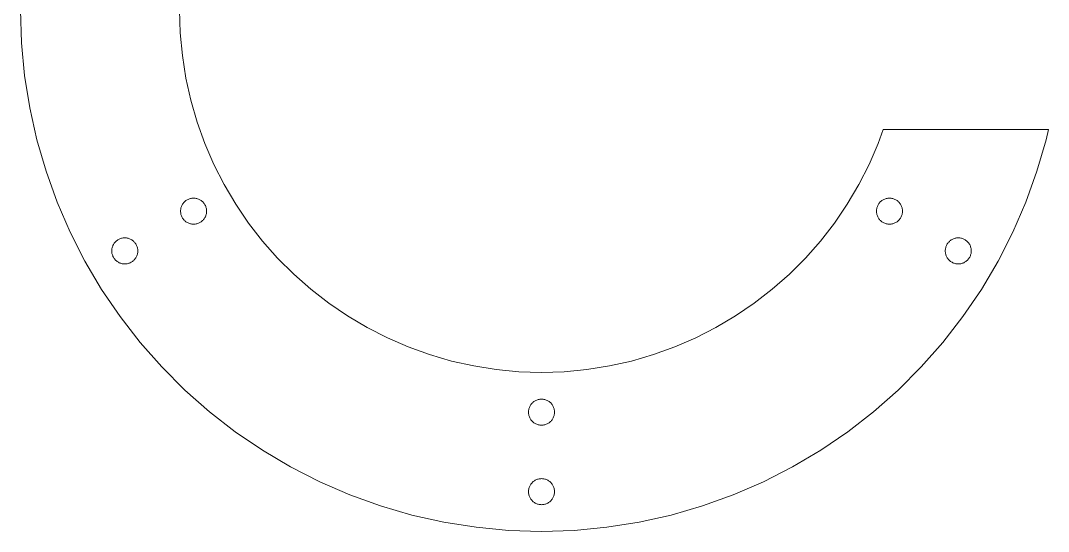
# Model space of a CAD drawing. Header units: millimetres. Extents: x -59 to 57, y -59 to 59.
# Drawn here: x -59 to 57.4, y -59 to -1.2 of the extents above; entities that cross this region are included whole.
import ezdxf

# ---------------------------------------------------------------- set-up
doc = ezdxf.new("R2010")
doc.units = ezdxf.units.MM
doc.layers.get('0').update_dxf_attribs({"linetype": 'CONTINUOUS', "lineweight": 0})

msp = doc.modelspace()

# ---------------------------------------------------------------- linework, layer by layer
for p, q in [((-58.884, -3.705), (-59, 0)), ((-41, 0), (-40.919, -2.574)), ((-40.919, -2.574), (-40.677, -5.139)), ((-58.535, -7.395), (-58.884, -3.705)), ((-40.677, -5.139), (-40.274, -7.683)), ((-57.955, -11.055), (-58.535, -7.395)), ((-40.274, -7.683), (-39.712, -10.196)), ((-39.712, -10.196), (-38.993, -12.67)), ((-57.146, -14.673), (-57.955, -11.055)), ((-38.993, -12.67), (-38.121, -15.093)), ((38.121, -15.093), (38.694, -13.5)), ((38.694, -13.5), (57.409, -13.5)), ((57.409, -13.5), (57.146, -14.673)), ((-56.112, -18.232), (-57.146, -14.673)), ((-38.121, -15.093), (-37.098, -17.457)), ((37.098, -17.457), (38.121, -15.093)), ((57.146, -14.673), (56.112, -18.232)), ((-37.098, -17.457), (-35.929, -19.752)), ((35.929, -19.752), (37.098, -17.457)), ((-54.857, -21.719), (-56.112, -18.232)), ((56.112, -18.232), (54.857, -21.719)), ((-35.929, -19.752), (-34.617, -21.969)), ((34.617, -21.969), (35.929, -19.752)), ((-53.385, -25.121), (-54.857, -21.719)), ((-40.737, -22.123), (-40.695, -22.04)), ((-40.695, -22.04), (-40.648, -21.961)), ((-40.648, -21.961), (-40.596, -21.884)), ((-40.596, -21.884), (-40.539, -21.811)), ((-40.539, -21.811), (-40.478, -21.742)), ((-40.478, -21.742), (-40.413, -21.676)), ((-40.413, -21.676), (-40.343, -21.615)), ((-40.343, -21.615), (-40.27, -21.558)), ((-40.27, -21.558), (-40.194, -21.506)), ((-40.194, -21.506), (-40.114, -21.459)), ((-40.114, -21.459), (-40.031, -21.417)), ((-40.031, -21.417), (-39.946, -21.38)), ((-39.946, -21.38), (-39.859, -21.349)), ((-39.859, -21.349), (-39.771, -21.323)), ((-39.771, -21.323), (-39.68, -21.303)), ((-39.68, -21.303), (-39.589, -21.288)), ((-39.589, -21.288), (-39.497, -21.28)), ((-39.497, -21.28), (-39.404, -21.277)), ((-39.404, -21.277), (-39.312, -21.28)), ((-39.312, -21.28), (-39.22, -21.288)), ((-39.22, -21.288), (-39.128, -21.303)), ((-39.128, -21.303), (-39.038, -21.323)), ((-39.038, -21.323), (-38.949, -21.349)), ((-38.949, -21.349), (-38.862, -21.38)), ((-38.862, -21.38), (-38.777, -21.417)), ((-38.777, -21.417), (-38.694, -21.459)), ((-38.694, -21.459), (-38.615, -21.506)), ((-38.615, -21.506), (-38.538, -21.558)), ((-38.538, -21.558), (-38.465, -21.615)), ((-38.465, -21.615), (-38.396, -21.676)), ((-38.396, -21.676), (-38.33, -21.742)), ((-38.33, -21.742), (-38.269, -21.811)), ((-38.269, -21.811), (-38.212, -21.884)), ((-38.212, -21.884), (-38.16, -21.961)), ((-38.16, -21.961), (-38.113, -22.04)), ((-38.113, -22.04), (-38.071, -22.123)), ((-34.617, -21.969), (-33.17, -24.099)), ((33.17, -24.099), (34.617, -21.969)), ((38.071, -22.123), (38.113, -22.04)), ((38.113, -22.04), (38.16, -21.961)), ((38.16, -21.961), (38.212, -21.884)), ((38.212, -21.884), (38.269, -21.811)), ((38.269, -21.811), (38.33, -21.742)), ((38.33, -21.742), (38.396, -21.676)), ((38.396, -21.676), (38.465, -21.615)), ((38.465, -21.615), (38.538, -21.558)), ((38.538, -21.558), (38.615, -21.506)), ((38.615, -21.506), (38.694, -21.459)), ((38.694, -21.459), (38.777, -21.417)), ((38.777, -21.417), (38.862, -21.38)), ((38.862, -21.38), (38.949, -21.349)), ((38.949, -21.349), (39.038, -21.323)), ((39.038, -21.323), (39.128, -21.303)), ((39.128, -21.303), (39.22, -21.288)), ((39.22, -21.288), (39.312, -21.28)), ((39.312, -21.28), (39.404, -21.277)), ((39.404, -21.277), (39.497, -21.28)), ((39.497, -21.28), (39.589, -21.288)), ((39.589, -21.288), (39.68, -21.303)), ((39.68, -21.303), (39.771, -21.323)), ((39.771, -21.323), (39.859, -21.349)), ((39.859, -21.349), (39.946, -21.38)), ((39.946, -21.38), (40.031, -21.417)), ((40.031, -21.417), (40.114, -21.459)), ((40.114, -21.459), (40.194, -21.506)), ((40.194, -21.506), (40.27, -21.558)), ((40.27, -21.558), (40.343, -21.615)), ((40.343, -21.615), (40.413, -21.676)), ((40.413, -21.676), (40.478, -21.742)), ((40.478, -21.742), (40.539, -21.811)), ((40.539, -21.811), (40.596, -21.884)), ((40.596, -21.884), (40.648, -21.961)), ((40.648, -21.961), (40.695, -22.04)), ((40.695, -22.04), (40.737, -22.123)), ((54.857, -21.719), (53.385, -25.121)), ((-40.877, -22.75), (-40.874, -22.657)), ((-40.874, -22.843), (-40.877, -22.75)), ((-40.874, -22.657), (-40.866, -22.565)), ((-40.866, -22.935), (-40.874, -22.843)), ((-40.866, -22.565), (-40.851, -22.474)), ((-40.851, -23.026), (-40.866, -22.935)), ((-40.851, -22.474), (-40.831, -22.384)), ((-40.831, -23.116), (-40.851, -23.026)), ((-40.831, -22.384), (-40.805, -22.295)), ((-40.805, -23.205), (-40.831, -23.116)), ((-40.805, -22.295), (-40.774, -22.208)), ((-40.774, -23.292), (-40.805, -23.205)), ((-40.774, -22.208), (-40.737, -22.123)), ((-38.071, -22.123), (-38.034, -22.208)), ((-38.034, -22.208), (-38.003, -22.295)), ((-38.003, -23.205), (-38.034, -23.292)), ((-38.003, -22.295), (-37.977, -22.384)), ((-37.977, -23.116), (-38.003, -23.205)), ((-37.977, -22.384), (-37.957, -22.474)), ((-37.957, -23.026), (-37.977, -23.116)), ((-37.957, -22.474), (-37.943, -22.565)), ((-37.943, -22.935), (-37.957, -23.026)), ((-37.943, -22.565), (-37.934, -22.657)), ((-37.934, -22.843), (-37.943, -22.935)), ((-37.934, -22.657), (-37.931, -22.75)), ((-37.931, -22.75), (-37.934, -22.843)), ((37.931, -22.75), (37.934, -22.657)), ((37.934, -22.843), (37.931, -22.75)), ((37.934, -22.657), (37.943, -22.565)), ((37.943, -22.935), (37.934, -22.843)), ((37.943, -22.565), (37.957, -22.474)), ((37.957, -23.026), (37.943, -22.935)), ((37.957, -22.474), (37.977, -22.384)), ((37.977, -23.116), (37.957, -23.026)), ((37.977, -22.384), (38.003, -22.295)), ((38.003, -23.205), (37.977, -23.116)), ((38.003, -22.295), (38.034, -22.208)), ((38.034, -23.292), (38.003, -23.205)), ((38.034, -22.208), (38.071, -22.123)), ((40.737, -22.123), (40.774, -22.208)), ((40.774, -22.208), (40.805, -22.295)), ((40.805, -23.205), (40.774, -23.292)), ((40.805, -22.295), (40.831, -22.384)), ((40.831, -23.116), (40.805, -23.205)), ((40.831, -22.384), (40.851, -22.474)), ((40.851, -23.026), (40.831, -23.116)), ((40.851, -22.474), (40.866, -22.565)), ((40.866, -22.935), (40.851, -23.026)), ((40.866, -22.565), (40.874, -22.657)), ((40.874, -22.843), (40.866, -22.935)), ((40.874, -22.657), (40.877, -22.75)), ((40.877, -22.75), (40.874, -22.843)), ((-40.737, -23.377), (-40.774, -23.292)), ((-40.695, -23.46), (-40.737, -23.377)), ((-40.648, -23.539), (-40.695, -23.46)), ((-40.596, -23.616), (-40.648, -23.539)), ((-40.539, -23.689), (-40.596, -23.616)), ((-40.478, -23.758), (-40.539, -23.689)), ((-40.413, -23.824), (-40.478, -23.758)), ((-40.343, -23.885), (-40.413, -23.824)), ((-40.27, -23.942), (-40.343, -23.885)), ((-40.194, -23.994), (-40.27, -23.942)), ((-40.114, -24.041), (-40.194, -23.994)), ((-40.031, -24.083), (-40.114, -24.041)), ((-39.946, -24.12), (-40.031, -24.083)), ((-39.859, -24.151), (-39.946, -24.12)), ((-39.771, -24.177), (-39.859, -24.151)), ((-39.68, -24.197), (-39.771, -24.177)), ((-39.589, -24.212), (-39.68, -24.197)), ((-39.497, -24.22), (-39.589, -24.212)), ((-39.404, -24.223), (-39.497, -24.22)), ((-39.312, -24.22), (-39.404, -24.223)), ((-39.22, -24.212), (-39.312, -24.22)), ((-39.128, -24.197), (-39.22, -24.212)), ((-39.038, -24.177), (-39.128, -24.197)), ((-38.949, -24.151), (-39.038, -24.177)), ((-38.862, -24.12), (-38.949, -24.151)), ((-38.777, -24.083), (-38.862, -24.12)), ((-38.694, -24.041), (-38.777, -24.083)), ((-38.615, -23.994), (-38.694, -24.041)), ((-38.538, -23.942), (-38.615, -23.994)), ((-38.465, -23.885), (-38.538, -23.942)), ((-38.396, -23.824), (-38.465, -23.885)), ((-38.33, -23.758), (-38.396, -23.824)), ((-38.269, -23.689), (-38.33, -23.758)), ((-38.212, -23.616), (-38.269, -23.689)), ((-38.16, -23.539), (-38.212, -23.616)), ((-38.113, -23.46), (-38.16, -23.539)), ((-38.071, -23.377), (-38.113, -23.46)), ((-38.034, -23.292), (-38.071, -23.377)), ((-33.17, -24.099), (-31.591, -26.134)), ((31.591, -26.134), (33.17, -24.099)), ((38.071, -23.377), (38.034, -23.292)), ((38.113, -23.46), (38.071, -23.377)), ((38.16, -23.539), (38.113, -23.46)), ((38.212, -23.616), (38.16, -23.539)), ((38.269, -23.689), (38.212, -23.616)), ((38.33, -23.758), (38.269, -23.689)), ((38.396, -23.824), (38.33, -23.758)), ((38.465, -23.885), (38.396, -23.824)), ((38.538, -23.942), (38.465, -23.885)), ((38.615, -23.994), (38.538, -23.942)), ((38.694, -24.041), (38.615, -23.994)), ((38.777, -24.083), (38.694, -24.041)), ((38.862, -24.12), (38.777, -24.083)), ((38.949, -24.151), (38.862, -24.12)), ((39.038, -24.177), (38.949, -24.151)), ((39.128, -24.197), (39.038, -24.177)), ((39.22, -24.212), (39.128, -24.197)), ((39.312, -24.22), (39.22, -24.212)), ((39.404, -24.223), (39.312, -24.22)), ((39.497, -24.22), (39.404, -24.223)), ((39.589, -24.212), (39.497, -24.22)), ((39.68, -24.197), (39.589, -24.212)), ((39.771, -24.177), (39.68, -24.197)), ((39.859, -24.151), (39.771, -24.177)), ((39.946, -24.12), (39.859, -24.151)), ((40.031, -24.083), (39.946, -24.12)), ((40.114, -24.041), (40.031, -24.083)), ((40.194, -23.994), (40.114, -24.041)), ((40.27, -23.942), (40.194, -23.994)), ((40.343, -23.885), (40.27, -23.942)), ((40.413, -23.824), (40.343, -23.885)), ((40.478, -23.758), (40.413, -23.824)), ((40.539, -23.689), (40.478, -23.758)), ((40.596, -23.616), (40.539, -23.689)), ((40.648, -23.539), (40.596, -23.616)), ((40.695, -23.46), (40.648, -23.539)), ((40.737, -23.377), (40.695, -23.46)), ((40.774, -23.292), (40.737, -23.377)), ((-51.702, -28.423), (-53.385, -25.121)), ((53.385, -25.121), (51.702, -28.423)), ((-48.599, -26.795), (-48.568, -26.708)), ((-48.568, -26.708), (-48.531, -26.623)), ((-48.531, -26.623), (-48.489, -26.54)), ((-48.489, -26.54), (-48.442, -26.461)), ((-48.442, -26.461), (-48.39, -26.384)), ((-48.39, -26.384), (-48.334, -26.311)), ((-48.334, -26.311), (-48.272, -26.242)), ((-48.272, -26.242), (-48.207, -26.176)), ((-48.207, -26.176), (-48.137, -26.115)), ((-48.137, -26.115), (-48.064, -26.058)), ((-48.064, -26.058), (-47.988, -26.006)), ((-47.988, -26.006), (-47.908, -25.959)), ((-47.908, -25.959), (-47.826, -25.917)), ((-47.826, -25.917), (-47.741, -25.88)), ((-47.741, -25.88), (-47.654, -25.849)), ((-47.654, -25.849), (-47.565, -25.823)), ((-47.565, -25.823), (-47.474, -25.803)), ((-47.474, -25.803), (-47.383, -25.788)), ((-47.383, -25.788), (-47.291, -25.78)), ((-47.291, -25.78), (-47.198, -25.777)), ((-47.198, -25.777), (-47.106, -25.78)), ((-47.106, -25.78), (-47.014, -25.788)), ((-47.014, -25.788), (-46.922, -25.803)), ((-46.922, -25.803), (-46.832, -25.823)), ((-46.832, -25.823), (-46.743, -25.849)), ((-46.743, -25.849), (-46.656, -25.88)), ((-46.656, -25.88), (-46.571, -25.917)), ((-46.571, -25.917), (-46.489, -25.959)), ((-46.489, -25.959), (-46.409, -26.006)), ((-46.409, -26.006), (-46.332, -26.058)), ((-46.332, -26.058), (-46.259, -26.115)), ((-46.259, -26.115), (-46.19, -26.176)), ((-46.19, -26.176), (-46.124, -26.242)), ((-46.124, -26.242), (-46.063, -26.311)), ((-46.063, -26.311), (-46.007, -26.384)), ((-46.007, -26.384), (-45.955, -26.461)), ((-45.955, -26.461), (-45.907, -26.54)), ((-45.907, -26.54), (-45.865, -26.623)), ((-45.865, -26.623), (-45.829, -26.708)), ((-45.829, -26.708), (-45.797, -26.795)), ((-31.591, -26.134), (-29.888, -28.066)), ((29.888, -28.066), (31.591, -26.134)), ((45.797, -26.795), (45.829, -26.708)), ((45.829, -26.708), (45.865, -26.623)), ((45.865, -26.623), (45.907, -26.54)), ((45.907, -26.54), (45.955, -26.461)), ((45.955, -26.461), (46.007, -26.384)), ((46.007, -26.384), (46.063, -26.311)), ((46.063, -26.311), (46.124, -26.242)), ((46.124, -26.242), (46.19, -26.176)), ((46.19, -26.176), (46.259, -26.115)), ((46.259, -26.115), (46.332, -26.058)), ((46.332, -26.058), (46.409, -26.006)), ((46.409, -26.006), (46.489, -25.959)), ((46.489, -25.959), (46.571, -25.917)), ((46.571, -25.917), (46.656, -25.88)), ((46.656, -25.88), (46.743, -25.849)), ((46.743, -25.849), (46.832, -25.823)), ((46.832, -25.823), (46.922, -25.803)), ((46.922, -25.803), (47.014, -25.788)), ((47.014, -25.788), (47.106, -25.78)), ((47.106, -25.78), (47.198, -25.777)), ((47.198, -25.777), (47.291, -25.78)), ((47.291, -25.78), (47.383, -25.788)), ((47.383, -25.788), (47.474, -25.803)), ((47.474, -25.803), (47.565, -25.823)), ((47.565, -25.823), (47.654, -25.849)), ((47.654, -25.849), (47.741, -25.88)), ((47.741, -25.88), (47.826, -25.917)), ((47.826, -25.917), (47.908, -25.959)), ((47.908, -25.959), (47.988, -26.006)), ((47.988, -26.006), (48.064, -26.058)), ((48.064, -26.058), (48.137, -26.115)), ((48.137, -26.115), (48.207, -26.176)), ((48.207, -26.176), (48.272, -26.242)), ((48.272, -26.242), (48.334, -26.311)), ((48.334, -26.311), (48.39, -26.384)), ((48.39, -26.384), (48.442, -26.461)), ((48.442, -26.461), (48.489, -26.54)), ((48.489, -26.54), (48.531, -26.623)), ((48.531, -26.623), (48.568, -26.708)), ((48.568, -26.708), (48.599, -26.795)), ((-48.672, -27.25), (-48.669, -27.157)), ((-48.669, -27.343), (-48.672, -27.25)), ((-48.669, -27.157), (-48.66, -27.065)), ((-48.66, -27.435), (-48.669, -27.343)), ((-48.66, -27.065), (-48.645, -26.974)), ((-48.645, -27.526), (-48.66, -27.435)), ((-48.645, -26.974), (-48.625, -26.884)), ((-48.625, -27.616), (-48.645, -27.526)), ((-48.625, -26.884), (-48.599, -26.795)), ((-48.599, -27.705), (-48.625, -27.616)), ((-48.568, -27.792), (-48.599, -27.705)), ((-48.531, -27.877), (-48.568, -27.792)), ((-48.489, -27.96), (-48.531, -27.877)), ((-45.865, -27.877), (-45.907, -27.96)), ((-45.829, -27.792), (-45.865, -27.877)), ((-45.797, -27.705), (-45.829, -27.792)), ((-45.797, -26.795), (-45.771, -26.884)), ((-45.771, -27.616), (-45.797, -27.705)), ((-45.771, -26.884), (-45.751, -26.974)), ((-45.751, -27.526), (-45.771, -27.616)), ((-45.751, -26.974), (-45.737, -27.065)), ((-45.737, -27.435), (-45.751, -27.526)), ((-45.737, -27.065), (-45.728, -27.157)), ((-45.728, -27.343), (-45.737, -27.435)), ((-45.728, -27.157), (-45.725, -27.25)), ((-45.725, -27.25), (-45.728, -27.343)), ((45.725, -27.25), (45.728, -27.157)), ((45.728, -27.343), (45.725, -27.25)), ((45.728, -27.157), (45.737, -27.065)), ((45.737, -27.435), (45.728, -27.343)), ((45.737, -27.065), (45.751, -26.974)), ((45.751, -27.526), (45.737, -27.435)), ((45.751, -26.974), (45.771, -26.884)), ((45.771, -27.616), (45.751, -27.526)), ((45.771, -26.884), (45.797, -26.795)), ((45.797, -27.705), (45.771, -27.616)), ((45.829, -27.792), (45.797, -27.705)), ((45.865, -27.877), (45.829, -27.792)), ((45.907, -27.96), (45.865, -27.877)), ((48.531, -27.877), (48.489, -27.96)), ((48.568, -27.792), (48.531, -27.877)), ((48.599, -27.705), (48.568, -27.792)), ((48.599, -26.795), (48.625, -26.884)), ((48.625, -27.616), (48.599, -27.705)), ((48.625, -26.884), (48.645, -26.974)), ((48.645, -27.526), (48.625, -27.616)), ((48.645, -26.974), (48.66, -27.065)), ((48.66, -27.435), (48.645, -27.526)), ((48.66, -27.065), (48.669, -27.157)), ((48.669, -27.343), (48.66, -27.435)), ((48.669, -27.157), (48.672, -27.25)), ((48.672, -27.25), (48.669, -27.343)), ((-49.815, -31.614), (-51.702, -28.423)), ((-48.442, -28.039), (-48.489, -27.96)), ((-48.39, -28.116), (-48.442, -28.039)), ((-48.334, -28.189), (-48.39, -28.116)), ((-48.272, -28.258), (-48.334, -28.189)), ((-48.207, -28.324), (-48.272, -28.258)), ((-48.137, -28.385), (-48.207, -28.324)), ((-48.064, -28.442), (-48.137, -28.385)), ((-47.988, -28.494), (-48.064, -28.442)), ((-47.908, -28.541), (-47.988, -28.494)), ((-47.826, -28.583), (-47.908, -28.541)), ((-47.741, -28.62), (-47.826, -28.583)), ((-47.654, -28.651), (-47.741, -28.62)), ((-47.565, -28.677), (-47.654, -28.651)), ((-47.474, -28.697), (-47.565, -28.677)), ((-47.383, -28.712), (-47.474, -28.697)), ((-47.291, -28.72), (-47.383, -28.712)), ((-47.198, -28.723), (-47.291, -28.72)), ((-47.106, -28.72), (-47.198, -28.723)), ((-47.014, -28.712), (-47.106, -28.72)), ((-46.922, -28.697), (-47.014, -28.712)), ((-46.832, -28.677), (-46.922, -28.697)), ((-46.743, -28.651), (-46.832, -28.677)), ((-46.656, -28.62), (-46.743, -28.651)), ((-46.571, -28.583), (-46.656, -28.62)), ((-46.489, -28.541), (-46.571, -28.583)), ((-46.409, -28.494), (-46.489, -28.541)), ((-46.332, -28.442), (-46.409, -28.494)), ((-46.259, -28.385), (-46.332, -28.442)), ((-46.19, -28.324), (-46.259, -28.385)), ((-46.124, -28.258), (-46.19, -28.324)), ((-46.063, -28.189), (-46.124, -28.258)), ((-46.007, -28.116), (-46.063, -28.189)), ((-45.955, -28.039), (-46.007, -28.116)), ((-45.907, -27.96), (-45.955, -28.039)), ((-29.888, -28.066), (-28.066, -29.888)), ((28.066, -29.888), (29.888, -28.066)), ((45.955, -28.039), (45.907, -27.96)), ((46.007, -28.116), (45.955, -28.039)), ((46.063, -28.189), (46.007, -28.116)), ((46.124, -28.258), (46.063, -28.189)), ((46.19, -28.324), (46.124, -28.258)), ((46.259, -28.385), (46.19, -28.324)), ((46.332, -28.442), (46.259, -28.385)), ((46.409, -28.494), (46.332, -28.442)), ((46.489, -28.541), (46.409, -28.494)), ((46.571, -28.583), (46.489, -28.541)), ((46.656, -28.62), (46.571, -28.583)), ((46.743, -28.651), (46.656, -28.62)), ((46.832, -28.677), (46.743, -28.651)), ((46.922, -28.697), (46.832, -28.677)), ((47.014, -28.712), (46.922, -28.697)), ((47.106, -28.72), (47.014, -28.712)), ((47.198, -28.723), (47.106, -28.72)), ((47.291, -28.72), (47.198, -28.723)), ((47.383, -28.712), (47.291, -28.72)), ((47.474, -28.697), (47.383, -28.712)), ((47.565, -28.677), (47.474, -28.697)), ((47.654, -28.651), (47.565, -28.677)), ((47.741, -28.62), (47.654, -28.651)), ((47.826, -28.583), (47.741, -28.62)), ((47.908, -28.541), (47.826, -28.583)), ((47.988, -28.494), (47.908, -28.541)), ((48.064, -28.442), (47.988, -28.494)), ((48.137, -28.385), (48.064, -28.442)), ((48.207, -28.324), (48.137, -28.385)), ((48.272, -28.258), (48.207, -28.324)), ((48.334, -28.189), (48.272, -28.258)), ((48.39, -28.116), (48.334, -28.189)), ((48.442, -28.039), (48.39, -28.116)), ((48.489, -27.96), (48.442, -28.039)), ((51.702, -28.423), (49.815, -31.614)), ((-28.066, -29.888), (-26.134, -31.591)), ((26.134, -31.591), (28.066, -29.888)), ((-47.732, -34.679), (-49.815, -31.614)), ((-26.134, -31.591), (-24.099, -33.17)), ((24.099, -33.17), (26.134, -31.591)), ((49.815, -31.614), (47.732, -34.679)), ((-24.099, -33.17), (-21.969, -34.617)), ((21.969, -34.617), (24.099, -33.17)), ((-45.46, -37.608), (-47.732, -34.679)), ((-21.969, -34.617), (-19.752, -35.929)), ((19.752, -35.929), (21.969, -34.617)), ((47.732, -34.679), (45.46, -37.608)), ((-19.752, -35.929), (-17.457, -37.098)), ((17.457, -37.098), (19.752, -35.929)), ((-17.457, -37.098), (-15.093, -38.121)), ((15.093, -38.121), (17.457, -37.098)), ((-43.009, -40.388), (-45.46, -37.608)), ((-15.093, -38.121), (-12.67, -38.993)), ((12.67, -38.993), (15.093, -38.121)), ((45.46, -37.608), (43.009, -40.388)), ((-12.67, -38.993), (-10.196, -39.712)), ((10.196, -39.712), (12.67, -38.993)), ((-40.388, -43.009), (-43.009, -40.388)), ((-10.196, -39.712), (-7.683, -40.274)), ((-7.683, -40.274), (-5.139, -40.677)), ((-5.139, -40.677), (-2.574, -40.919)), ((2.574, -40.919), (5.139, -40.677)), ((5.139, -40.677), (7.683, -40.274)), ((7.683, -40.274), (10.196, -39.712)), ((43.009, -40.388), (40.388, -43.009)), ((-2.574, -40.919), (0, -41)), ((0, -41), (2.574, -40.919)), ((-37.608, -45.46), (-40.388, -43.009)), ((40.388, -43.009), (37.608, -45.46)), ((-0.789, -44.256), (-0.71, -44.209)), ((-0.71, -44.209), (-0.627, -44.167)), ((-0.627, -44.167), (-0.542, -44.13)), ((-0.542, -44.13), (-0.455, -44.099)), ((-0.455, -44.099), (-0.366, -44.073)), ((-0.366, -44.073), (-0.276, -44.053)), ((-0.276, -44.053), (-0.185, -44.038)), ((-0.185, -44.038), (-0.093, -44.03)), ((-0.093, -44.03), (0, -44.027)), ((0, -44.027), (0.093, -44.03)), ((0.093, -44.03), (0.185, -44.038)), ((0.185, -44.038), (0.276, -44.053)), ((0.276, -44.053), (0.366, -44.073)), ((0.366, -44.073), (0.455, -44.099)), ((0.455, -44.099), (0.542, -44.13)), ((0.542, -44.13), (0.627, -44.167)), ((0.627, -44.167), (0.71, -44.209)), ((0.71, -44.209), (0.789, -44.256)), ((-1.47, -45.407), (-1.462, -45.315)), ((-1.462, -45.315), (-1.447, -45.224)), ((-1.447, -45.224), (-1.427, -45.134)), ((-1.427, -45.134), (-1.401, -45.045)), ((-1.401, -45.045), (-1.37, -44.958)), ((-1.37, -44.958), (-1.333, -44.873)), ((-1.333, -44.873), (-1.291, -44.79)), ((-1.291, -44.79), (-1.244, -44.711)), ((-1.244, -44.711), (-1.192, -44.634)), ((-1.192, -44.634), (-1.135, -44.561)), ((-1.135, -44.561), (-1.074, -44.492)), ((-1.074, -44.492), (-1.008, -44.426)), ((-1.008, -44.426), (-0.939, -44.365)), ((-0.939, -44.365), (-0.866, -44.308)), ((-0.866, -44.308), (-0.789, -44.256)), ((0.789, -44.256), (0.866, -44.308)), ((0.866, -44.308), (0.939, -44.365)), ((0.939, -44.365), (1.008, -44.426)), ((1.008, -44.426), (1.074, -44.492)), ((1.074, -44.492), (1.135, -44.561)), ((1.135, -44.561), (1.192, -44.634)), ((1.192, -44.634), (1.244, -44.711)), ((1.244, -44.711), (1.291, -44.79)), ((1.291, -44.79), (1.333, -44.873)), ((1.333, -44.873), (1.37, -44.958)), ((1.37, -44.958), (1.401, -45.045)), ((1.401, -45.045), (1.427, -45.134)), ((1.427, -45.134), (1.447, -45.224)), ((1.447, -45.224), (1.462, -45.315)), ((1.462, -45.315), (1.47, -45.407)), ((-34.679, -47.732), (-37.608, -45.46)), ((-1.473, -45.5), (-1.47, -45.407)), ((-1.47, -45.593), (-1.473, -45.5)), ((-1.462, -45.685), (-1.47, -45.593)), ((-1.447, -45.776), (-1.462, -45.685)), ((-1.427, -45.866), (-1.447, -45.776)), ((-1.401, -45.955), (-1.427, -45.866)), ((-1.37, -46.042), (-1.401, -45.955)), ((-1.333, -46.127), (-1.37, -46.042)), ((-1.291, -46.21), (-1.333, -46.127)), ((-1.244, -46.289), (-1.291, -46.21)), ((-1.192, -46.366), (-1.244, -46.289)), ((-1.135, -46.439), (-1.192, -46.366)), ((-1.074, -46.508), (-1.135, -46.439)), ((-1.008, -46.574), (-1.074, -46.508)), ((1.074, -46.508), (1.008, -46.574)), ((1.135, -46.439), (1.074, -46.508)), ((1.192, -46.366), (1.135, -46.439)), ((1.244, -46.289), (1.192, -46.366)), ((1.291, -46.21), (1.244, -46.289)), ((1.333, -46.127), (1.291, -46.21)), ((1.37, -46.042), (1.333, -46.127)), ((1.401, -45.955), (1.37, -46.042)), ((1.427, -45.866), (1.401, -45.955)), ((1.447, -45.776), (1.427, -45.866)), ((1.462, -45.685), (1.447, -45.776)), ((1.47, -45.593), (1.462, -45.685)), ((1.47, -45.407), (1.473, -45.5)), ((1.473, -45.5), (1.47, -45.593)), ((37.608, -45.46), (34.679, -47.732)), ((-0.939, -46.635), (-1.008, -46.574)), ((-0.866, -46.692), (-0.939, -46.635)), ((-0.789, -46.744), (-0.866, -46.692)), ((-0.71, -46.791), (-0.789, -46.744)), ((-0.627, -46.833), (-0.71, -46.791)), ((-0.542, -46.87), (-0.627, -46.833)), ((-0.455, -46.901), (-0.542, -46.87)), ((-0.366, -46.927), (-0.455, -46.901)), ((-0.276, -46.947), (-0.366, -46.927)), ((-0.185, -46.962), (-0.276, -46.947)), ((-0.093, -46.97), (-0.185, -46.962)), ((0, -46.973), (-0.093, -46.97)), ((0.093, -46.97), (0, -46.973)), ((0.185, -46.962), (0.093, -46.97)), ((0.276, -46.947), (0.185, -46.962)), ((0.366, -46.927), (0.276, -46.947)), ((0.455, -46.901), (0.366, -46.927)), ((0.542, -46.87), (0.455, -46.901)), ((0.627, -46.833), (0.542, -46.87)), ((0.71, -46.791), (0.627, -46.833)), ((0.789, -46.744), (0.71, -46.791)), ((0.866, -46.692), (0.789, -46.744)), ((0.939, -46.635), (0.866, -46.692)), ((1.008, -46.574), (0.939, -46.635)), ((-31.614, -49.815), (-34.679, -47.732)), ((34.679, -47.732), (31.614, -49.815)), ((-28.423, -51.702), (-31.614, -49.815)), ((31.614, -49.815), (28.423, -51.702)), ((-25.121, -53.385), (-28.423, -51.702)), ((28.423, -51.702), (25.121, -53.385)), ((-21.719, -54.857), (-25.121, -53.385)), ((-1.135, -53.561), (-1.074, -53.492)), ((-1.074, -53.492), (-1.008, -53.426)), ((-1.008, -53.426), (-0.939, -53.365)), ((-0.939, -53.365), (-0.866, -53.308)), ((-0.866, -53.308), (-0.789, -53.256)), ((-0.789, -53.256), (-0.71, -53.209)), ((-0.71, -53.209), (-0.627, -53.167)), ((-0.627, -53.167), (-0.542, -53.13)), ((-0.542, -53.13), (-0.455, -53.099)), ((-0.455, -53.099), (-0.366, -53.073)), ((-0.366, -53.073), (-0.276, -53.053)), ((-0.276, -53.053), (-0.185, -53.038)), ((-0.185, -53.038), (-0.093, -53.03)), ((-0.093, -53.03), (0, -53.027)), ((0, -53.027), (0.093, -53.03)), ((0.093, -53.03), (0.185, -53.038)), ((0.185, -53.038), (0.276, -53.053)), ((0.276, -53.053), (0.366, -53.073)), ((0.366, -53.073), (0.455, -53.099)), ((0.455, -53.099), (0.542, -53.13)), ((0.542, -53.13), (0.627, -53.167)), ((0.627, -53.167), (0.71, -53.209)), ((0.71, -53.209), (0.789, -53.256)), ((0.789, -53.256), (0.866, -53.308)), ((0.866, -53.308), (0.939, -53.365)), ((0.939, -53.365), (1.008, -53.426)), ((1.008, -53.426), (1.074, -53.492)), ((1.074, -53.492), (1.135, -53.561)), ((25.121, -53.385), (21.719, -54.857)), ((-1.473, -54.5), (-1.47, -54.407)), ((-1.47, -54.593), (-1.473, -54.5)), ((-1.47, -54.407), (-1.462, -54.315)), ((-1.462, -54.685), (-1.47, -54.593)), ((-1.462, -54.315), (-1.447, -54.224)), ((-1.447, -54.776), (-1.462, -54.685)), ((-1.447, -54.224), (-1.427, -54.134)), ((-1.427, -54.134), (-1.401, -54.045)), ((-1.401, -54.045), (-1.37, -53.958)), ((-1.37, -53.958), (-1.333, -53.873)), ((-1.333, -53.873), (-1.291, -53.79)), ((-1.291, -53.79), (-1.244, -53.711)), ((-1.244, -53.711), (-1.192, -53.634)), ((-1.192, -53.634), (-1.135, -53.561)), ((1.135, -53.561), (1.192, -53.634)), ((1.192, -53.634), (1.244, -53.711)), ((1.244, -53.711), (1.291, -53.79)), ((1.291, -53.79), (1.333, -53.873)), ((1.333, -53.873), (1.37, -53.958)), ((1.37, -53.958), (1.401, -54.045)), ((1.401, -54.045), (1.427, -54.134)), ((1.427, -54.134), (1.447, -54.224)), ((1.447, -54.224), (1.462, -54.315)), ((1.462, -54.685), (1.447, -54.776)), ((1.462, -54.315), (1.47, -54.407)), ((1.47, -54.593), (1.462, -54.685)), ((1.47, -54.407), (1.473, -54.5)), ((1.473, -54.5), (1.47, -54.593)), ((-18.232, -56.112), (-21.719, -54.857)), ((-1.427, -54.866), (-1.447, -54.776)), ((-1.401, -54.955), (-1.427, -54.866)), ((-1.37, -55.042), (-1.401, -54.955)), ((-1.333, -55.127), (-1.37, -55.042)), ((-1.291, -55.21), (-1.333, -55.127)), ((-1.244, -55.289), (-1.291, -55.21)), ((-1.192, -55.366), (-1.244, -55.289)), ((-1.135, -55.439), (-1.192, -55.366)), ((-1.074, -55.508), (-1.135, -55.439)), ((-1.008, -55.574), (-1.074, -55.508)), ((-0.939, -55.635), (-1.008, -55.574)), ((-0.866, -55.692), (-0.939, -55.635)), ((-0.789, -55.744), (-0.866, -55.692)), ((-0.71, -55.791), (-0.789, -55.744)), ((-0.627, -55.833), (-0.71, -55.791)), ((-0.542, -55.87), (-0.627, -55.833)), ((-0.455, -55.901), (-0.542, -55.87)), ((0.542, -55.87), (0.455, -55.901)), ((0.627, -55.833), (0.542, -55.87)), ((0.71, -55.791), (0.627, -55.833)), ((0.789, -55.744), (0.71, -55.791)), ((0.866, -55.692), (0.789, -55.744)), ((0.939, -55.635), (0.866, -55.692)), ((1.008, -55.574), (0.939, -55.635)), ((1.074, -55.508), (1.008, -55.574)), ((1.135, -55.439), (1.074, -55.508)), ((1.192, -55.366), (1.135, -55.439)), ((1.244, -55.289), (1.192, -55.366)), ((1.291, -55.21), (1.244, -55.289)), ((1.333, -55.127), (1.291, -55.21)), ((1.37, -55.042), (1.333, -55.127)), ((1.401, -54.955), (1.37, -55.042)), ((1.427, -54.866), (1.401, -54.955)), ((1.447, -54.776), (1.427, -54.866)), ((21.719, -54.857), (18.232, -56.112)), ((-14.673, -57.146), (-18.232, -56.112)), ((-0.366, -55.927), (-0.455, -55.901)), ((-0.276, -55.947), (-0.366, -55.927)), ((-0.185, -55.962), (-0.276, -55.947)), ((-0.093, -55.97), (-0.185, -55.962)), ((0, -55.973), (-0.093, -55.97)), ((0.093, -55.97), (0, -55.973)), ((0.185, -55.962), (0.093, -55.97)), ((0.276, -55.947), (0.185, -55.962)), ((0.366, -55.927), (0.276, -55.947)), ((0.455, -55.901), (0.366, -55.927)), ((18.232, -56.112), (14.673, -57.146)), ((-11.055, -57.955), (-14.673, -57.146)), ((-7.395, -58.535), (-11.055, -57.955)), ((11.055, -57.955), (7.395, -58.535)), ((14.673, -57.146), (11.055, -57.955)), ((-3.705, -58.884), (-7.395, -58.535)), ((0, -59), (-3.705, -58.884)), ((3.705, -58.884), (0, -59)), ((7.395, -58.535), (3.705, -58.884))]:
    msp.add_line(p, q)

doc.saveas('drawing.dxf')
